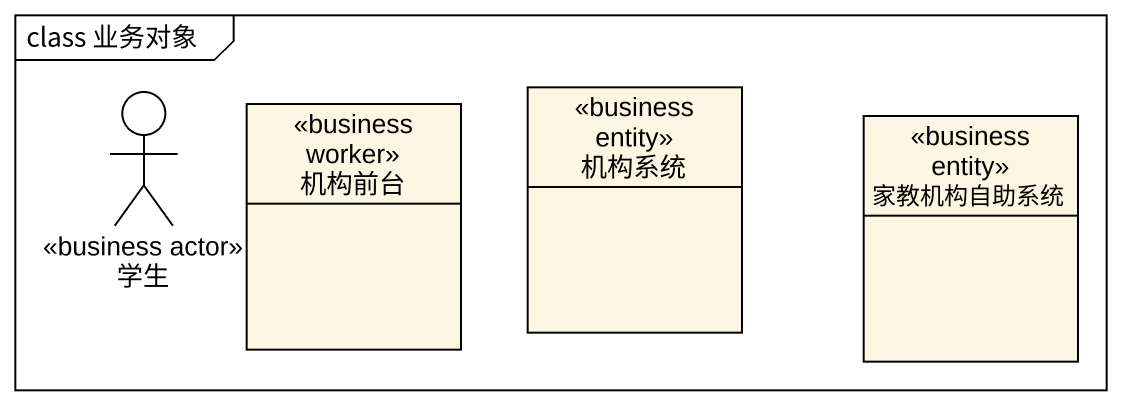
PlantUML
@startuml
mainframe class 业务对象
allowmixing
hide circle
hide empty members
actor 学生 <<business actor>>
class 机构前台 <<business worker>>
class 机构系统 <<business entity>>
class 家教机构自助系统 <<business entity>>
@enduml
